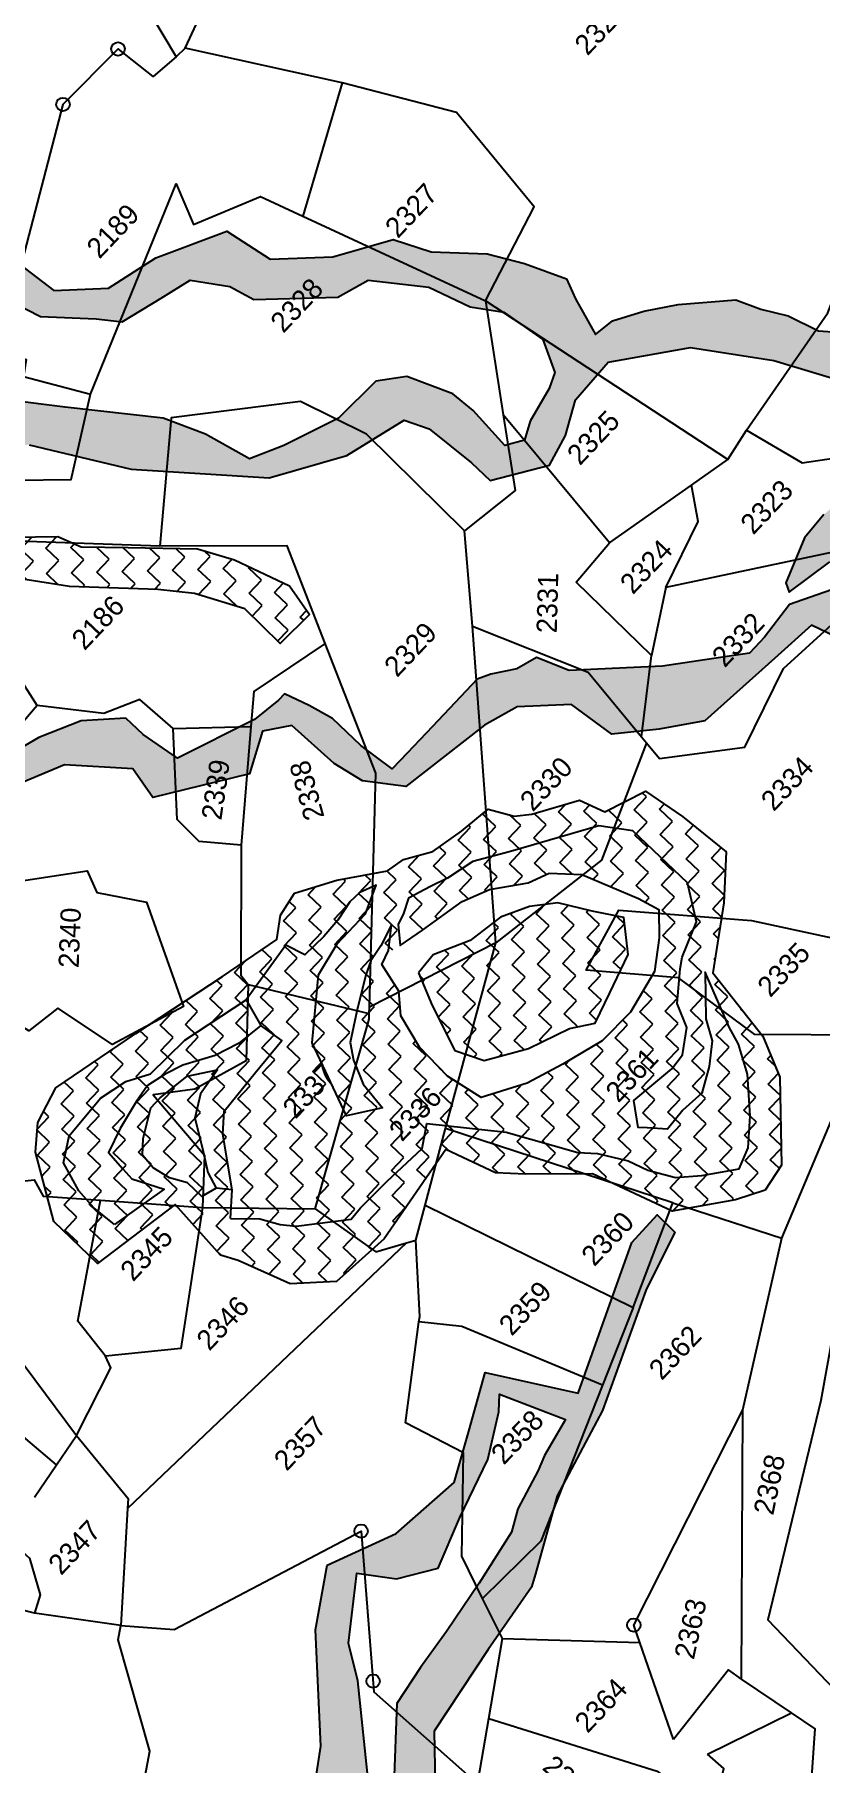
# Model space of a CAD drawing. Header units: metres. Extents: x 302352 to 308863, y 1945987 to 1951649.
# Drawn here: x 306172 to 306455, y 1949692 to 1950314 of the extents above; entities that cross this region are included whole.
import ezdxf

# ---------------------------------------------------------------- set-up
doc = ezdxf.new("R2010")
doc.units = ezdxf.units.M
for name, color, linetype in [('POLY_HATCH', 12, 'Continuous'), ('POLY_PARCEL', 6, 'Continuous'), ('POLY_ROAD', 30, 'Continuous'), ('SYM_STONE', 1, 'Continuous'), ('TEXT_PARCEL', 7, 'Continuous')]:
    doc.layers.add(name, color=color, linetype=linetype)
doc.styles.add('TEXT_MAP', font='')
doc.styles.get('TEXT_MAP').set_extended_font_data('Kruti Dev 050')
pattern_1 = [(0, (0, 0), (1.5875, 1.5875), [1.5875, -1.5875]), (90, (1.5875, 0), (-1.5875, 1.5875), [1.5875, -1.5875])]

# ---------------------------------------------------------------- blocks, each defined once
blk = doc.blocks.new('STONE')
blk.add_circle((0, 0), 0.851)
blk = doc.blocks.new('EEW')
at = {"layer": 'POLY_HATCH'}
h = blk.add_hatch(dxfattribs=at)
h.set_pattern_fill('ZIGZAG', color=256, scale=0.5, style=0)
h.set_pattern_definition(pattern_1)
h.paths.add_polyline_path([(498.7, 711.39), (493.11, 718.32), (489.25, 727.37), (485.78, 729.3), (483.47, 734.3), (484.43, 737.77), (480.77, 743.55), (479.23, 749.71), (478.44, 752.85), (476.42, 750.9), (476.92, 749.34), (476.43, 744.12), (477.61, 742.91), (480.52, 734.9), (482.98, 727.41), (494.52, 713.95), (497.4, 708.74), (498.75, 704.44), (500.73, 700.57), (503.89, 694.93), (514.63, 679.2), (514.02, 677.31), (522.48, 673.02), (521.14, 669.71), (521.01, 664.92), (521.09, 661.28), (528.46, 658.02), (532.35, 653.35), (531.72, 650.31), (539.15, 645.53), (542.71, 647.27), (544.86, 645.75), (544.98, 640.69), (545.6, 637.79), (547.88, 634.65), (556.66, 633.33), (559.83, 632.34), (563.29, 628.96), (563.86, 624.54), (567.07, 621.79), (570.39, 619.34), (578.67, 618.65), (583.07, 618.3), (584.62, 613.49), (588.59, 609.67), (588.59, 605.55), (592.43, 606.13), (601.77, 615.79), (603.69, 616.15), (609.96, 619.2), (612.04, 623.23), (609.62, 626.71), (607.28, 630.1), (604.85, 632.97), (602.51, 635.85), (601.63, 638.72), (600.4, 640.87), (599.48, 643.06), (595.64, 646.49), (593.12, 648.33), (590.57, 649.75), (588.66, 650.01), (589.75, 653.48), (590.5, 655.28), (588.89, 658.93), (587.24, 661.93), (583.95, 665.67), (582.43, 668.88), (577.64, 671.71), (573.66, 675.62), (572.83, 680.12), (566.75, 683.08), (561.92, 684.28), (558.42, 687.67), (557.6, 695.4), (554.75, 700.19), (551.1, 701.77), (549.1, 704.99), (545.97, 710.91), (542.61, 713.28), (538.79, 715.03), (536.22, 714.52), (530.89, 713.96), (528.38, 717.11), (527.61, 722.19), (523.58, 729.8), (520.72, 734.26), (515.05, 737.87), (513.33, 744.3), (509.12, 748.64), (506.95, 750.84), (506.58, 754.11), (504.24, 759.7), (498.28, 762.63), (492.44, 766.37), (488.57, 762.64), (490.39, 763.39), (496.18, 759.93), (499.84, 757.23), (500.8, 754.15), (501.57, 750.68), (502.73, 748.76), (504.66, 747.41), (507.16, 746.25), (509.48, 742.98), (510.06, 739.51), (511.02, 736.82), (514.88, 734.7), (517.96, 732.77), (520.85, 728.92), (522.39, 723.72), (522.59, 721.41), (522.97, 719.49), (522.97, 715.63), (527.02, 712.94), (528.56, 709.66), (529.14, 707.55), (531.65, 704.46), (534.82, 694.68), (537.13, 687.17), (543.49, 683.13), (546.96, 679.85), (551.59, 671.77), (559.49, 662.33), (565.66, 658.67), (571.45, 657.13), (572.41, 655.01), (572.8, 650.2), (572.8, 647.89), (577.42, 645), (580.31, 645.77), (583.21, 647.31), (587.64, 647.5), (593.62, 643.07), (597.86, 636.91), (606.41, 619.84), (602.36, 618.69), (596.19, 623.69), (590.99, 624.27), (588.29, 624.08), (584.24, 622.54), (583.85, 621.77), (588.29, 621), (591.18, 621.77), (593.88, 621.77), (597.15, 619.65), (599.85, 617.14), (592.34, 609.44), (589.83, 613.68), (588.29, 616.57), (587.13, 618.88), (583.08, 621), (579.42, 620.61), (577.49, 620.61), (571.32, 625.43), (565.35, 631.2), (564.19, 634.09), (562.26, 634.67), (560.33, 636.02), (559.18, 636.6), (553.39, 636.6), (550.12, 636.6), (548.19, 636.6), (547.8, 640.06), (547.8, 643.53), (547.23, 645.84), (546.45, 648.15), (545.68, 648.15), (542.98, 648.53), (535.77, 651.14), (535.2, 654.8), (535.2, 656.92), (532.3, 659.61), (528.64, 661.35), (525.94, 662.12), (522.67, 662.89), (524.21, 667.51), (526.14, 671.55), (523.05, 675.41), (520.16, 676.75), (516.69, 677.91), (506.86, 699.67)])
h.paths.add_polyline_path([(532.47, 711.31), (536.04, 712.08), (539.15, 711.46), (545.2, 707.12), (546.14, 704.01), (550.64, 698.58), (554.37, 692.22), (555.92, 686.94), (559.18, 683.22), (560.58, 681.36), (564.47, 680.27), (567.42, 679.49), (569.44, 676.55), (570.06, 674.22), (575.34, 668.94), (578.29, 668.01), (581.55, 663.67), (582.8, 659.79), (584.5, 657.3), (585.13, 653.11), (583.73, 650.32), (582.33, 649.7), (579.07, 648.92), (577.51, 648.15), (575.96, 649.08), (576.27, 653.27), (576.12, 655.6), (574.41, 659.63), (572.23, 661.34), (567.57, 661.49), (562.45, 663.36), (559.49, 664.75), (558.41, 669.1), (556.85, 672.82), (551.57, 679.81), (548.62, 683.84), (546.29, 685.7), (544.27, 686.94), (540.23, 688.34), (539.77, 689.89), (539.3, 692.22), (537.44, 699.82), (536.35, 703.39), (535.42, 707.12), (534.02, 708.67)], flags=16)
h = blk.add_hatch(dxfattribs=at)
h.set_pattern_fill('ZIGZAG', color=256, scale=0.5, style=0)
h.set_pattern_definition(pattern_1)
h.paths.add_polyline_path([(523.06, 690.7), (525.9, 688.86), (528.5, 684.19), (530.5, 678.91), (534.63, 675.85), (537.8, 672.19), (540.25, 668.59), (545.46, 662.7), (547.45, 660.1), (549.52, 655.89), (549.45, 651.52), (553.12, 651.37), (553.74, 654.43), (552.05, 659.56), (550.52, 662.62), (546.37, 667.19), (543.53, 670.25), (542.77, 672.39), (540.01, 675.22), (536.71, 677.67), (532.88, 680.12), (531.35, 682.96), (530.97, 685.4), (530.43, 687.78), (528.12, 691.29), (527.28, 693.28), (523.29, 696.95), (521.61, 702.31), (518.62, 706.9), (516.47, 711.72), (514.33, 713.94), (508.43, 718.38), (507.1, 716.33), (509.78, 715.56), (510.32, 713.72), (511.92, 712.19), (512.92, 710.58), (514.15, 706.76), (520.15, 695.36)])
h = blk.add_hatch(dxfattribs=at)
h.set_pattern_fill('ZIGZAG', color=256, scale=0.5, style=0)
h.set_pattern_definition(pattern_1)
h.paths.add_polyline_path([(507.06, 638.84), (503.7, 637.9), (501.66, 636.23), (498.3, 630.82), (498.26, 625.42), (506.81, 624.03), (506.3, 618.01), (507.04, 616.54), (508.7, 611.75), (511.68, 608.9), (517.36, 608.43), (526.9, 609.9), (528.41, 605.27), (530.15, 603.26), (534.29, 598.94), (536.72, 591.52), (541.32, 588.13), (543.76, 586.81), (546.38, 587.28), (551.95, 592.76), (553.55, 596.35), (554.6, 603.45), (559.79, 607), (563.24, 609.97), (562.84, 614.97), (562.22, 618.88), (558.41, 620.27), (557.6, 622.61), (552.83, 625.39), (551.45, 627.95), (548.42, 628.33), (545.33, 628.95), (543.02, 630.34), (541.32, 630.67), (537.62, 633.39), (534.2, 635.34), (531.94, 634.89), (530.13, 633.62), (524.43, 634.89), (515.44, 637.01)])
h.paths.add_polyline_path([(534.93, 625.32), (534.24, 622.62), (532.76, 620.97), (531.89, 617.84), (531.71, 614.27), (532.41, 610.79), (536.15, 608.7), (539.55, 607.57), (543.47, 606.44), (547.04, 606.35), (551.13, 607.31), (553.57, 609.05), (555.4, 610.79), (554.87, 612.79), (552.96, 617.92), (551.04, 620.1), (549.13, 620.88), (546.34, 622.97), (543.9, 624.01), (539.64, 624.8), (535.87, 625.63)], flags=16)
h.paths.add_polyline_path([(536.64, 622.45), (538.68, 622.6), (541.86, 621.09), (545.23, 620.54), (547.7, 619.34), (549.67, 617.74), (551.21, 615.02), (552.74, 612.57), (550.62, 610.04), (547.02, 608.87), (544.16, 607.98), (542.27, 609.3), (538.47, 610.74), (534.98, 612.88), (533.84, 615.37), (535.35, 619.57)], flags=0)
h = blk.add_hatch(dxfattribs=at)
h.set_pattern_fill('ZIGZAG', color=256, scale=0.5, style=0)
h.set_pattern_definition(pattern_1)
h.paths.add_polyline_path([(429.79, 571.11), (423.47, 573.12), (420.82, 572.67), (416.11, 574.27), (411.76, 575.21), (407.5, 576.81), (403.37, 577.57), (399.52, 580.51), (397.44, 582.21), (393.4, 581.63), (390.48, 586.21), (388.48, 589.95), (388.32, 592.83), (385.4, 597.42), (379, 599.12), (371.1, 595.32), (370.74, 590.74), (371.2, 581.37), (369.77, 570.28), (380.78, 560.5), (387.15, 558.37), (396.68, 552.56), (400.09, 552.87), (407.99, 554.9), (413.04, 555.21), (428.43, 547.47), (437.54, 546.47), (454.92, 546.8), (464.95, 548.83), (478.78, 551.82), (487.12, 557.87), (487.25, 560.28), (473.34, 560.61), (481.05, 566.16), (485.22, 571.81), (488.62, 575.12), (497.17, 576.63), (503.87, 577.64), (504.96, 578.2), (511.32, 581.56), (519.59, 583.85), (530, 588.39), (535.55, 590.07), (535.57, 592.25), (532.24, 592.2), (528.12, 590.4), (519.22, 586.48), (514.89, 593.75), (510.09, 591.21), (505.88, 589.02), (499.07, 589.65), (492.8, 592.19), (487.92, 588.98), (480.71, 581.54), (472.26, 575.7), (464.83, 571.29), (458.43, 569.1), (449.75, 568.26), (442.95, 567.01), (435.92, 568.35)])
h.paths.add_polyline_path([(430.32, 564.6), (436.96, 561.19), (445.99, 562.56), (452.12, 563.92), (457.4, 564.26), (462.33, 565.11), (469.66, 566.81), (475.1, 570.55), (481.06, 575.99), (487.19, 583.14), (489.07, 586.03), (494.1, 589.78), (496.15, 586.88), (499.38, 584.84), (503.98, 586.54), (509.43, 588.25), (513.17, 590.46), (514.37, 591.48), (516.75, 585.69), (513.17, 584.84), (511.81, 584.33), (508.07, 583.31), (506.19, 582.29), (500.91, 581.27), (495.81, 580.42), (491.89, 579.91), (488.14, 579.23), (482.69, 574.47), (481.33, 571.92), (477.93, 567.83), (473.67, 565.28), (469.75, 562.05), (464.3, 560.69), (460.73, 560.35), (456.13, 559.84), (451.36, 559.5), (440.37, 558.45), (436.46, 559.3), (431.69, 560.15), (426.41, 562.87), (420.82, 565.07), (419.77, 566.96), (420.96, 568.32), (422.83, 568), (426.58, 565.96)], flags=16)
h.paths.add_polyline_path([(429.3, 556.94), (436.11, 555.75), (448.2, 554.73), (456.37, 556.09), (464.38, 557.11), (470.51, 557.96), (483.62, 559.15), (479.36, 556.6), (477.32, 555.41), (471.36, 552.86), (465.91, 552.18), (458.08, 551.16), (453.14, 550.48), (445.14, 550.82), (438.15, 550.82), (432.88, 551.5), (428.79, 552.86), (423.51, 555.58), (418.91, 556.94), (416.53, 559.49), (417.89, 562.05), (424.87, 560.34)], flags=16)
h.paths.add_polyline_path([(419.08, 567.49), (418.06, 566.64), (417.04, 565.28), (414.66, 563.92), (409.72, 562.73), (408.02, 561.19), (402.57, 559.49), (398.31, 557.96), (393.2, 558.98), (386.56, 564.26), (381.79, 567.66), (379.24, 570.21), (376, 572.25), (376.34, 583.48), (376.34, 589.26), (376.34, 593.85), (377.88, 596.92), (380.09, 596.07), (380.26, 586.88), (384.35, 584.16), (391.16, 579.4), (396.1, 577.01), (400.69, 575.48), (407.16, 573.95), (415.34, 570.38), (418.91, 569.7)], flags=16)
for points in [[(557.6, 695.4), (558.42, 687.67), (561.92, 684.28), (566.75, 683.08), (572.83, 680.12), (573.66, 675.62), (577.64, 671.71), (582.43, 668.88), (583.95, 665.67), (587.24, 661.93), (588.89, 658.93), (590.5, 655.28), (589.75, 653.48), (588.66, 650.01), (590.57, 649.75), (593.12, 648.33), (595.64, 646.49), (599.48, 643.06), (600.4, 640.87), (601.63, 638.72), (602.51, 635.85), (604.85, 632.97)], [(546.96, 679.85), (551.59, 671.77), (559.49, 662.33), (565.66, 658.67), (571.45, 657.13), (572.41, 655.01), (572.8, 650.2), (572.8, 647.89), (577.42, 645), (580.31, 645.77), (583.21, 647.31), (587.64, 647.5), (593.62, 643.07), (597.86, 636.91), (606.41, 619.84)], [(590.99, 624.27), (588.29, 624.08), (584.24, 622.54), (583.85, 621.77), (588.29, 621)], [(587.13, 618.88), (583.08, 621), (579.42, 620.61), (577.49, 620.61), (571.32, 625.43), (565.35, 631.2), (564.19, 634.09), (562.26, 634.67), (560.33, 636.02), (559.18, 636.6), (553.39, 636.6), (550.12, 636.6), (548.19, 636.6), (547.8, 640.06), (547.8, 643.53), (547.23, 645.84), (546.45, 648.15), (545.68, 648.15), (542.98, 648.53), (535.77, 651.14), (535.2, 654.8), (535.2, 656.92), (532.3, 659.61), (528.64, 661.35), (525.94, 662.12)], [(540.01, 675.22), (542.77, 672.39), (543.53, 670.25), (546.37, 667.19), (550.52, 662.62), (552.05, 659.56), (553.74, 654.43), (553.12, 651.37), (549.45, 651.52), (549.52, 655.89), (547.45, 660.1), (545.46, 662.7), (540.25, 668.59), (537.8, 672.19)], [(554.37, 692.22), (555.92, 686.94), (559.18, 683.22), (560.58, 681.36), (564.47, 680.27), (567.42, 679.49), (569.44, 676.55), (570.06, 674.22), (575.34, 668.94), (578.29, 668.01), (581.55, 663.67), (582.8, 659.79), (584.5, 657.3), (585.13, 653.11), (583.73, 650.32), (582.33, 649.7), (579.07, 648.92), (577.51, 648.15), (575.96, 649.08), (576.27, 653.27), (576.12, 655.6), (574.41, 659.63), (572.23, 661.34), (567.57, 661.49), (562.45, 663.36), (559.49, 664.75), (558.41, 669.1), (556.85, 672.82), (551.57, 679.81), (548.62, 683.84)], [(584.62, 613.49), (583.07, 618.3), (578.67, 618.65), (570.39, 619.34), (567.07, 621.79), (563.86, 624.54), (563.29, 628.96), (559.83, 632.34), (556.66, 633.33), (547.88, 634.65), (545.6, 637.79), (544.98, 640.69), (544.86, 645.75), (542.71, 647.27), (539.15, 645.53), (531.72, 650.31), (532.35, 653.35), (528.46, 658.02), (521.09, 661.28)], [(509.3, 619.59), (511.04, 617.67), (511.92, 616.02), (512.79, 614.89), (516.62, 611.76), (517.92, 611.84), (521.23, 611.76), (525.5, 611.5), (527.42, 612.71), (531.68, 607.06), (534.76, 601.18), (535.89, 599.88), (537.28, 597.44), (537.89, 595.61), (539.11, 593.35), (540.85, 591.79), (543.55, 589.79), (545.47, 590.48), (547.64, 592.31), (550.17, 595.01), (551.56, 597.44), (552.09, 599.09), (554.18, 603.97), (551.22, 601.09), (550.17, 599.35), (548.34, 597.96), (546.16, 596.83), (543.9, 597.01), (541.72, 596.83), (540.59, 598.22), (540.07, 598.83), (541.55, 600.75), (545.9, 600.22), (547.47, 600.4), (549.47, 601.79), (550.43, 603.88), (552.87, 605.79), (553.74, 606.4), (556.88, 607.62), (558.88, 610.58), (558.88, 617.28), (557.14, 619.8), (550.09, 623.93), (547.12, 625.75), (544.51, 626.36), (542.94, 626.97), (540.85, 627.67), (539.55, 627.06), (538.5, 626.71), (537.28, 625.32), (539.64, 624.8), (543.9, 624.01), (546.34, 622.97), (549.13, 620.88), (551.04, 620.1), (552.96, 617.92), (554.87, 612.79), (555.4, 610.79), (553.57, 609.05), (551.13, 607.31), (547.04, 606.35), (543.47, 606.44), (539.55, 607.57), (536.15, 608.7), (532.41, 610.79), (531.71, 614.27), (531.89, 617.84), (532.76, 620.97), (534.24, 622.62), (534.93, 625.32), (536.24, 625.75), (538.07, 627.14), (536.07, 626.54), (534.5, 626.28), (533.28, 625.75), (530.4, 624.1), (527.97, 622.62), (527.01, 621.32), (526.05, 619.23), (525.7, 616.53), (523, 618.36), (525.62, 625.06), (530.4, 628.8), (533.54, 629.49), (537.2, 629.49), (539.72, 630.54), (538.24, 631.15), (537.02, 631.23), (535.11, 630.89), (533.19, 630.8), (530.84, 630.89), (530.32, 632.71), (524.37, 631.94)], [(511.22, 621.24), (514.27, 625.24), (515.83, 626.55), (520.19, 626.89), (523.93, 627.15), (523.58, 629.42)], [(511.22, 621.24), (510.35, 622.37)], [(509.3, 619.59), (511.22, 621.24)], [(472.26, 575.7), (480.71, 581.54), (487.92, 588.98), (492.8, 592.19), (499.07, 589.65), (505.88, 589.02), (510.09, 591.21), (514.89, 593.75), (519.22, 586.48), (528.12, 590.4), (532.24, 592.2), (535.57, 592.25), (535.55, 590.07), (530, 588.39), (519.59, 583.85), (511.32, 581.56), (504.96, 578.2), (503.87, 577.64), (497.17, 576.63), (488.62, 575.12), (485.22, 571.81)], [(481.06, 575.99), (487.19, 583.14), (489.07, 586.03), (494.1, 589.78), (496.15, 586.88), (499.38, 584.84), (503.98, 586.54), (509.43, 588.25), (513.17, 590.46), (514.37, 591.48), (516.75, 585.69), (513.17, 584.84), (511.81, 584.33), (508.07, 583.31), (506.19, 582.29), (500.91, 581.27), (495.81, 580.42), (491.89, 579.91), (488.14, 579.23), (482.69, 574.47)]]:
    blk.add_lwpolyline(points, dxfattribs=at)
for points in [[(551.95, 592.76), (546.38, 587.28), (543.76, 586.81), (541.32, 588.13), (536.72, 591.52), (534.29, 598.94), (530.15, 603.26), (528.41, 605.27), (526.9, 609.9), (517.36, 608.43), (511.68, 608.9), (508.7, 611.75), (507.04, 616.54), (506.3, 618.01), (506.81, 624.03), (498.26, 625.42), (498.3, 630.82), (501.66, 636.23), (503.7, 637.9), (507.06, 638.84), (515.44, 637.01), (524.43, 634.89), (530.13, 633.62), (531.94, 634.89), (534.2, 635.34), (537.62, 633.39), (541.32, 630.67), (543.02, 630.34), (545.33, 628.95), (548.42, 628.33), (551.45, 627.95), (552.59, 625.83), (553.79, 624.83), (557.6, 622.61), (558.41, 620.27), (562.22, 618.88), (562.84, 614.97), (563.24, 609.97), (559.79, 607), (554.6, 603.45), (553.55, 596.35)], [(501.81, 626.72), (501.64, 629.07), (501.81, 631.07), (502.68, 633.77), (504.77, 635.07), (509.13, 635.33), (511.74, 634.72), (513.74, 633.59), (518.01, 633.42), (524.37, 631.94), (523.58, 629.42), (521.06, 629.76), (518.88, 630.55), (516.27, 632.03), (514.62, 632.63), (512.79, 633.07), (511.04, 632.81), (508.35, 632.2), (506.08, 631.5), (505.91, 629.59), (505.82, 628.37), (507.13, 625.68)], [(509.13, 630.11), (511.57, 631.5), (512.79, 631.5), (515.83, 631.07), (518.1, 629.5), (515.49, 629.15), (513.57, 628.02), (512.09, 625.68), (510.87, 623.85), (510.35, 622.37), (508.95, 622.8), (508.95, 624.54), (508.17, 626.02), (507.82, 627.68), (508, 629.15)], [(536.64, 622.45), (535.35, 619.57), (533.84, 615.37), (534.98, 612.88), (538.47, 610.74), (542.27, 609.3), (544.16, 607.98), (547.02, 608.87), (550.62, 610.04), (552.74, 612.57), (551.21, 615.02), (549.67, 617.74), (547.7, 619.34), (545.23, 620.54), (541.86, 621.09), (538.68, 622.6)]]:
    blk.add_lwpolyline(points, close=True, dxfattribs=at)
at = {"layer": 'POLY_PARCEL'}
for points in [[(572.76, 737.45), (581.29, 728.01), (589.02, 726.38), (591.91, 721.78), (581.19, 714.39), (583.35, 710.38), (580.06, 703.06), (582.28, 698.65), (580.99, 694.04)], [(582.08, 693.99), (591.57, 697.17), (622.23, 708.63)], [(580.99, 694.04), (578.3, 694.34), (577.94, 698.28), (571, 698.45), (551.16, 687.58)], [(582.08, 693.99), (580.99, 694.04)], [(589.45, 681.73), (582.08, 693.99)], [(551.16, 687.58), (552.29, 685.24), (551.03, 684.38), (553.98, 678.98)], [(553.98, 678.98), (572.79, 686.3), (571.23, 682.69), (577.1, 680.07), (578.43, 676.12)], [(548.38, 665.22), (535.55, 679.76), (540.37, 682.14)], [(540.37, 682.14), (547.27, 675), (553.98, 678.98)], [(589.45, 681.73), (578.43, 676.12)], [(584.11, 659.16), (593.16, 661.78), (594.52, 672.55), (589.45, 681.73)], [(578.43, 676.12), (584.11, 659.16)], [(567.99, 646.48), (568.23, 658.7), (566.31, 664.96), (557.37, 672.31), (548.38, 665.22)], [(530.62, 663.4), (531.48, 666.89), (529.56, 669.04)], [(530.62, 663.4), (520.73, 662.91), (514.41, 668), (503.71, 665.08)], [(552.2, 648.61), (556.17, 657.02), (548.38, 665.22)], [(537.43, 653.23), (537.25, 657.15), (534.15, 658.62), (530.62, 663.4)], [(584.11, 659.16), (577.84, 651.06)], [(588.65, 633.83), (584.11, 659.16)], [(534.06, 641.7), (531.72, 644.64), (531.78, 647.4), (537.43, 653.23)], [(537.43, 653.23), (542.3, 648.31)], [(485.03, 651.94), (486.25, 646.11), (499.78, 634.64), (499.29, 633.05), (502.52, 629.11)], [(552.2, 648.61), (544.75, 650.28), (542.3, 648.31)], [(577.84, 651.06), (573.67, 645.66), (567.99, 646.48)], [(576.07, 636.39), (577.84, 651.06)], [(531.42, 623.52), (546.93, 637.4), (552.2, 648.61)], [(542.3, 648.31), (534.06, 641.7)], [(562.32, 640.13), (567.99, 646.48)], [(534.06, 641.7), (525.63, 633.79), (525.47, 632.74)], [(591.7, 634.41), (604.23, 636.33), (615.06, 640.77), (622.56, 640.82)], [(543.3, 619.29), (562.32, 640.13)], [(562.32, 640.13), (566.41, 629.86), (565.48, 622.46)], [(482.75, 615.78), (482.15, 626.57), (477.37, 637.49)], [(477.37, 637.49), (488.2, 634.61), (487.99, 628.54), (485.87, 616.28)], [(571.37, 626.79), (571.47, 636.13), (576.07, 636.39)], [(576.07, 636.39), (584.81, 634.61)], [(576.62, 630.03), (582.85, 631.95), (584.81, 634.61)], [(584.81, 634.61), (588.65, 633.83)], [(588.65, 633.83), (591.7, 634.41)], [(591.7, 634.41), (593.01, 628.83), (601.88, 621.84), (606.41, 615.09)], [(525.47, 632.74), (520.44, 628.21), (515.47, 629.8), (512.55, 632.13), (511.78, 625.14), (508.29, 622.08)], [(525.47, 632.74), (530.99, 623.14)], [(576.62, 630.03), (571.37, 626.79)], [(603.23, 612.99), (594.52, 619.6), (590.87, 620.17), (576.62, 630.03)], [(492.76, 619.26), (493.34, 623.18), (502.52, 629.11)], [(502.52, 629.11), (508.29, 622.08)], [(565.48, 622.46), (571.37, 626.79)], [(515.07, 614.72), (530.63, 622.81), (530.99, 623.14)], [(530.99, 623.14), (531.42, 623.52)], [(543.3, 619.29), (531.42, 623.52)], [(565.48, 622.46), (565.4, 621.77)], [(508.29, 622.08), (497.85, 614.85), (492.76, 619.26)], [(508.29, 622.08), (515.07, 614.72)], [(565.4, 621.77), (555.08, 617.54), (543.3, 619.29)], [(565.4, 621.77), (565.18, 619.99), (571.13, 615.15), (578.56, 617.48), (584.36, 617.05), (588.67, 615.88)], [(528.23, 611.2), (543.3, 619.29)], [(485.87, 616.28), (492.33, 618.21), (492.76, 619.26)], [(482.75, 615.78), (485.87, 616.28)], [(485.87, 616.28), (484.95, 609.11), (484.26, 608.53)], [(471.83, 608.13), (468.15, 614.77), (464.32, 613.49)], [(479.32, 615.22), (482.75, 615.78)], [(515.07, 614.72), (516.01, 608.18), (518.45, 606.74)], [(475.55, 614.48), (475.02, 614.38), (475.08, 611.84), (473.36, 608.91), (471.83, 608.13)], [(559.99, 589.68), (553.2, 596.97), (552.18, 605.36), (547.04, 611.78), (552.91, 613.34), (560.35, 604.16), (567.24, 592.74)], [(522.04, 607.83), (528.23, 611.2)], [(537.31, 591.98), (528.23, 611.2)], [(484.26, 608.53), (476.32, 601.82)], [(518.45, 606.74), (484.26, 608.53)], [(476.32, 601.82), (471.83, 608.13)], [(519.2, 606.29), (522.04, 607.83)], [(522.04, 607.83), (528.13, 588.17)], [(514.11, 601.1), (514.51, 601.39), (519.2, 606.29)], [(518.45, 606.74), (519.2, 606.29)], [(445.76, 575.88), (448.82, 577.18), (452.2, 577.12), (458.42, 584.85), (469.97, 592.27), (475.21, 601.11), (476.32, 601.82)], [(476.32, 601.82), (479.3, 598.14), (497.07, 592.07), (487.47, 581.41), (487.86, 569.64), (488.13, 569.28)], [(500.15, 580.11), (501.61, 584.04), (508.37, 590.23), (506.77, 595.81), (514.11, 601.1)], [(521.23, 585.4), (516.43, 598.05), (514.11, 601.1)], [(528.13, 588.17), (537.31, 591.98)], [(537.31, 591.98), (541.68, 582.78)], [(528.13, 588.17), (521.23, 585.4)], [(521.23, 585.4), (507.39, 579.85), (500.15, 580.11)], [(498.76, 576.38), (500.15, 580.11)], [(492.78, 572.38), (498.76, 576.38)], [(498.76, 576.38), (506.9, 567.26)], [(506.9, 567.26), (507.66, 568.72), (528.2, 574.82)], [(488.13, 569.28), (492.78, 572.38)], [(492.78, 572.38), (499.66, 558.29), (500.21, 552.04)], [(502.69, 559.16), (506.9, 567.26)], [(510.75, 558.46), (510.55, 559.89), (502.69, 559.16)], [(500.21, 552.04), (503.89, 554.13), (503.82, 556.09)], [(503.82, 556.09), (511.62, 553.17)]]:
    blk.add_lwpolyline(points, dxfattribs=at)
blk.add_lwpolyline([(508.26, 648.19), (518.02, 653.95), (522.99, 650.09), (522.16, 648.13), (524.58, 644.33), (520.1, 635.56), (513.32, 637.83), (512.31, 643.59), (509.08, 644.08)], close=True, dxfattribs=at)
at = {"layer": 'POLY_ROAD'}
for points in [[(541.68, 582.78), (559.64, 589.52), (559.99, 589.68)], [(528.2, 574.82), (541.68, 582.78)], [(543.34, 576.74), (533.58, 570.34), (516.18, 560.39), (515.62, 548.99)], [(510.75, 558.46), (528.2, 574.82)], [(511.62, 553.17), (510.75, 558.46)], [(486.68, 536.82), (491.93, 534.13), (512.03, 550.66), (511.62, 553.17)]]:
    blk.add_lwpolyline(points, dxfattribs=at)
at = {"layer": 'SYM_STONE', "ltscale": 10, "xscale": 0.7, "yscale": 0.7, "zscale": 0.7}
for p in [(571, 698.45), (577.94, 698.28), (497.07, 592.07), (488.12, 582.13)]:
    blk.add_blockref('STONE', p, dxfattribs=at)
at = {"layer": 'SYM_STONE', "xscale": 0.7, "yscale": 0.7, "zscale": 0.7}
blk.add_blockref('STONE', (507.66, 568.72), dxfattribs=at)
at = {"layer": 'TEXT_PARCEL', "style": 'TEXT_MAP'}
for s, p in [('2189', (563.2, 686.61)), ('2328', (569.63, 670.2)), ('2327', (582.75, 668.59)), ('2326', (606.12, 667.51)), ('2186', (537, 663.66)), ('2325', (579.2, 642.97)), ('2329', (554.35, 641.84)), ('2324', (574.1, 631.67)), ('2323', (585.31, 627.54)), ('2330', (553.96, 624.86)), ('2345', (499.21, 621.98)), ('2337', (519.62, 621.42)), ('2332', (574.99, 621.27)), ('2336', (524.66, 613.16)), ('2346', (499.39, 612.82)), ('2347', (475.85, 608.69)), ('2334', (568.69, 609.32)), ('2361', (540.39, 601.56)), ('2357', (496.35, 600.48)), ('2335', (556.47, 598.19)), ('2359', (518.81, 594.2)), ('2360', (528.34, 593.12)), ('2358', (510.01, 586.84)), ('2362', (525.11, 581.81)), ('2364', (497.8, 565.05))]:
    blk.add_text(s, height=1.8, dxfattribs=at).set_placement(p)
for s, rotation, p in [('2340', 41.1475, (516.17, 644.68)), ('2339', 35.0977, (534.4, 644.47)), ('2338', 58.7806, (540.96, 638.04)), ('2331', 41.8394, (566.99, 634.26)), ('2368', 31.8212, (523.21, 566.38)), ('2365', 272.3901, (492.72, 565.92)), ('2363', 30.9197, (509.04, 562.69))]:
    blk.add_text(s, height=1.8, rotation=rotation, dxfattribs=at).set_placement(p)
blk = doc.blocks.new('fffgfhggfsdsf')
at = {"layer": 'POLY_HATCH', "xscale": 4.053242788506674, "yscale": 4.053242788506674, "zscale": 4.053242788506674, "rotation": 46.59836237906222}
blk.add_blockref('EEW', (306648.66, 1946662.58), dxfattribs=at)

msp = doc.modelspace()

# ---------------------------------------------------------------- block references
msp.add_blockref('fffgfhggfsdsf', (0, 0))

doc.saveas('drawing.dxf')
